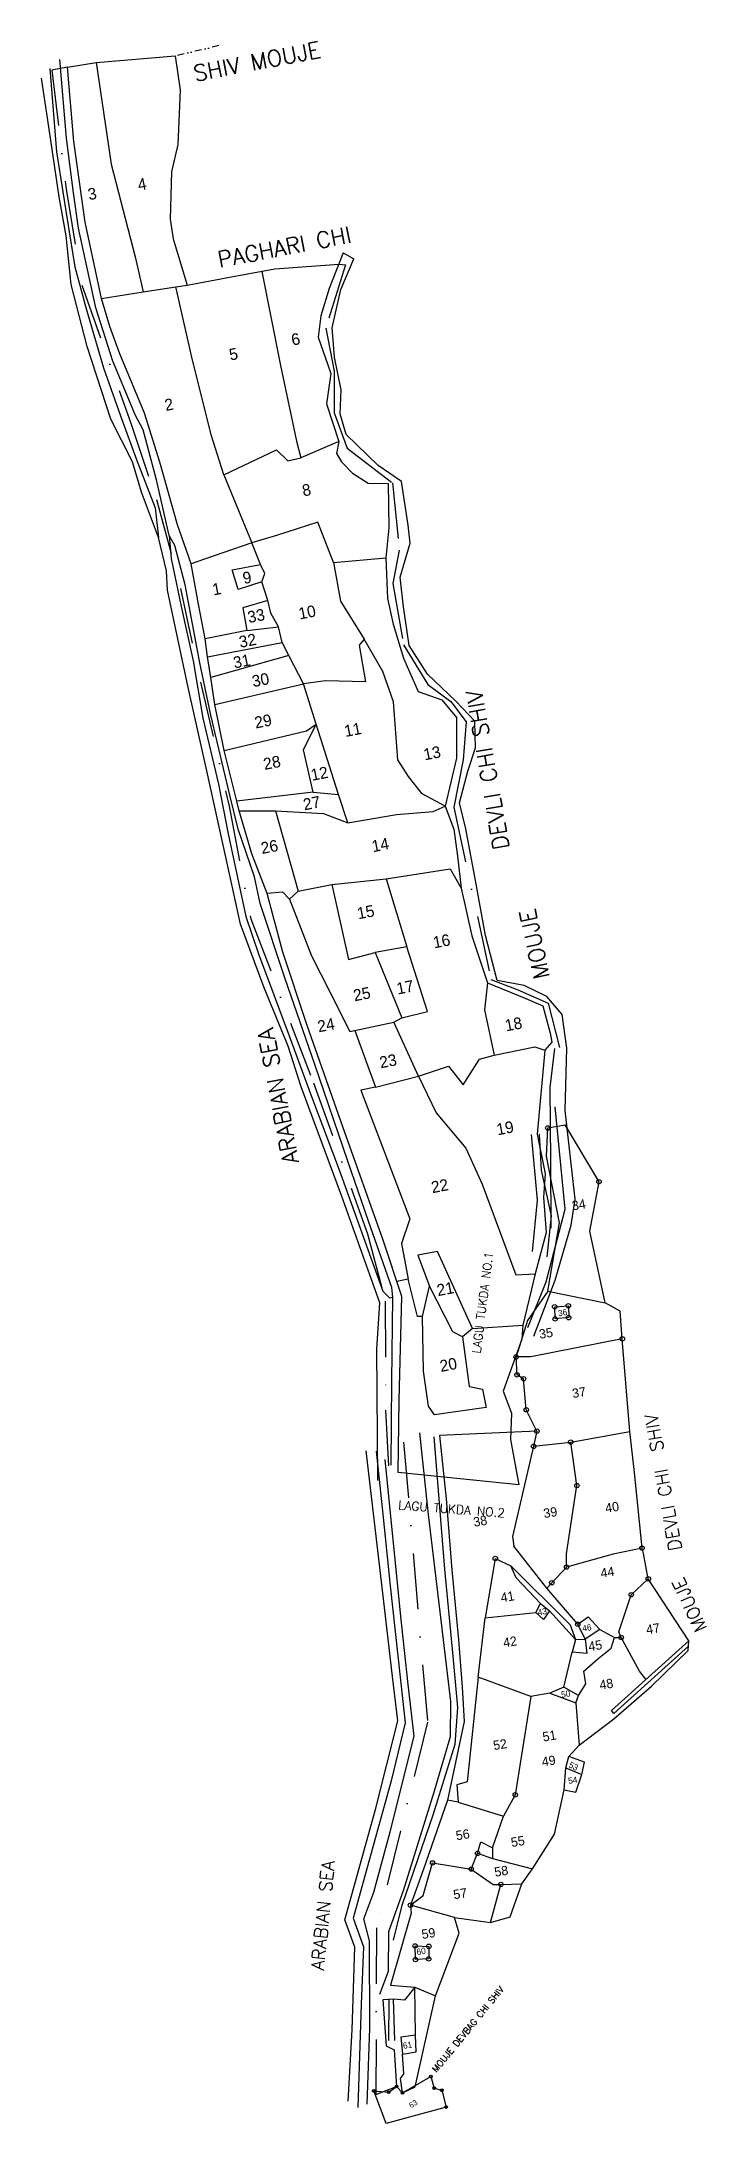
# Model space of a CAD drawing. Header units: metres. Extents: x 337781 to 338973, y 1769546 to 1773274.
import ezdxf
from ezdxf.enums import TextEntityAlignment as Align

# ---------------------------------------------------------------- set-up
doc = ezdxf.new("R2010")
doc.units = ezdxf.units.M
doc.linetypes.add('DASHDOT', pattern=[1, 0.5, -0.25, 0, -0.25])
doc.linetypes.add('DIVIDE', pattern=[31.75, 12.7, -6.35, 0, -6.35, 0, -6.35])
for name, color, linetype in [('LINE_WATER', 4, 'Continuous'), ('OFF', 1, 'Continuous'), ('OTHERS', 1, 'Continuous'), ('POLY_PARCEL', 6, 'Continuous'), ('POLY_ROAD', 30, 'Continuous'), ('POLY_WATER', 4, 'Continuous'), ('TEXT_MAPOUT', 7, 'Continuous'), ('TEXT_PARCEL', 7, 'Continuous'), ('V_BOUND_LINE', 7, 'Continuous'), ('V_BOUND_STREAM_LINE', 7, 'DASHDOT'), ('V_DIVIDE_LINE', 7, 'DIVIDE')]:
    doc.layers.add(name, color=color, linetype=linetype)
doc.styles.get("Standard").update_dxf_attribs({"font": 'simplex.shx'})
doc.styles.add('TEXT_MAP', font='', dxfattribs={"height": 0.3})
doc.styles.get('TEXT_MAP').set_extended_font_data('Kruti Dev 050')

msp = doc.modelspace()

# ---------------------------------------------------------------- linework, layer by layer
for centre, radius in [((338688.6, 1771328.3), 3.94), ((338780.6, 1771232), 3.94), ((338701.1, 1771008.1), 3.94), ((338701.8, 1770986.3), 3.94), ((338725.6, 1771009.9), 3.94), ((338726.2, 1770988.6), 3.94), ((338822.4, 1770950.7), 3.94), ((338631.9, 1770918.2), 3.94), ((338633.7, 1770886.2), 3.94), ((338645.4, 1770879.2), 3.94), ((338650.1, 1770823.6), 3.94), ((338669.1, 1770785.3), 3.94), ((338729.8, 1770765.8), 3.94), ((338663.4, 1770758.2), 3.94), ((338740.9, 1770687.8), 3.94), ((338857.7, 1770576), 3.94), ((338594.7, 1770557.3), 3.94), ((338722.4, 1770542), 3.94), ((338696, 1770513.9), 3.94), ((338869, 1770520.8), 3.94), ((338838.3, 1770492.4), 3.94), ((338742.4, 1770439.6), 3.94), ((338820.5, 1770415.9), 3.94), ((338630.4, 1770134), 3.94), ((338562.9, 1770029.3), 3.94), ((338482.3, 1770012.2), 3.94), ((338551.6, 1770001.1), 3.94), ((338604.7, 1769973.6), 3.94), ((338442.6, 1769936.5), 3.94), ((338450.9, 1769863.4), 3.94), ((338451.5, 1769839), 3.94), ((338475.2, 1769840.2), 3.94), ((338475.5, 1769862.7), 3.94), ((338417.7, 1769611.6), 2.35), ((338479.2, 1769629.6), 2.35), ((338485.3, 1769608.6), 2.35), ((338499, 1769605.3), 2.35), ((338376.8, 1769603.8), 2.35), ((338403.5, 1769601.7), 2.35), ((338428.2, 1769600.1), 2.35), ((338506.8, 1769574.9), 2.35)]:
    msp.add_circle(centre, radius)
at = {"layer": 'LINE_WATER'}
for p, q in [((337826.1, 1773101.1), (337813.9, 1773241.6)), ((337792.7, 1773133.3), (337781.2, 1773208.3)), ((337812.5, 1772995.6), (337792.7, 1773133.3)), ((337838.3, 1773002.8), (337826.1, 1773101.1)), ((337847.4, 1772940), (337838.3, 1773002.8)), ((337825.1, 1772926.1), (337812.5, 1772995.6)), ((337834.4, 1772839), (337825.1, 1772926.1)), ((337878.6, 1772797.1), (337847.4, 1772940)), ((337863.2, 1772728), (337834.4, 1772839)), ((337908.9, 1772701.7), (337878.6, 1772797.1)), ((337905.5, 1772597.6), (337863.2, 1772728)), ((337949.3, 1772604), (337908.9, 1772701.7)), ((337944, 1772521.1), (337905.5, 1772597.6)), ((337963.1, 1772578.5), (337949.3, 1772604)), ((337987, 1772489.1), (337963.1, 1772578.5)), ((337960.3, 1772467.1), (337944, 1772521.1)), ((338009.9, 1772389.6), (337987, 1772489.1)), ((337990.9, 1772385.6), (337960.3, 1772467.1)), ((338005.3, 1772326.1), (337990.9, 1772385.6)), ((338020.1, 1772371.5), (338009.9, 1772389.6)), ((338038.8, 1772301.2), (338020.1, 1772371.5)), ((338006.8, 1772291.4), (338005.3, 1772326.1)), ((338065, 1772161.1), (338038.8, 1772301.2)), ((338044.1, 1772117), (338006.8, 1772291.4)), ((338084.5, 1772067.6), (338065, 1772161.1)), ((338076.2, 1771973.5), (338044.1, 1772117)), ((338118.7, 1771924.5), (338084.5, 1772067.6)), ((338112.5, 1771807.8), (338076.2, 1771973.5)), ((338133.5, 1771863.2), (338118.7, 1771924.5)), ((338163.2, 1771778.3), (338133.5, 1771863.2)), ((338137.6, 1771693.1), (338112.5, 1771807.8)), ((338173.2, 1771730.5), (338163.2, 1771778.3)), ((338217.8, 1771595.4), (338173.2, 1771730.5)), ((338180.3, 1771579.2), (338137.6, 1771693.1)), ((338271.2, 1771441.9), (338217.8, 1771595.4)), ((338223.5, 1771474.7), (338180.3, 1771579.2)), ((338246.4, 1771402.2), (338223.5, 1771474.7)), ((338330.5, 1771268.8), (338271.2, 1771441.9)), ((338693.1, 1771401), (338701.2, 1771470.8)), ((338318.9, 1771207.1), (338246.4, 1771402.2)), ((338694.2, 1771268.6), (338693.1, 1771401)), ((338720, 1771182.9), (338701.7, 1771366.1)), ((338367.6, 1771161.2), (338330.5, 1771268.8)), ((338694.7, 1771149), (338694.2, 1771268.6)), ((338387.8, 1771015.1), (338318.9, 1771207.1)), ((338686, 1771052.9), (338720, 1771182.9)), ((338409, 1771042.9), (338367.6, 1771161.2)), ((338410.8, 1771025.5), (338409, 1771042.9)), ((338409.3, 1770874.8), (338410.8, 1771025.5)), ((338653.1, 1770970.9), (338686, 1771052.9)), ((338382.2, 1770932.3), (338387.8, 1771015.1)), ((338384.3, 1770697), (338382.2, 1770932.3)), ((338407.8, 1770724.5), (338409.3, 1770874.8)), ((338458.7, 1770782.1), (338474.4, 1770636)), ((338504.2, 1770538), (338485.2, 1770775)), ((338393.2, 1770495.2), (338363.1, 1770750.4)), ((338380.9, 1770749.4), (338393.1, 1770636.6)), ((338425.2, 1770453.7), (338397.1, 1770734.5)), ((338393.1, 1770636.6), (338406.4, 1770508.3)), ((338474.4, 1770636), (338495.4, 1770461.9)), ((338406.4, 1770508.3), (338433.3, 1770262.7)), ((338519, 1770382.4), (338504.2, 1770538)), ((338410.6, 1770346.1), (338393.2, 1770495.2)), ((338438.2, 1770331.4), (338425.2, 1770453.7)), ((338495.4, 1770461.9), (338514.2, 1770301.3)), ((338527.5, 1770290.3), (338519, 1770382.4)), ((338419.7, 1770266.4), (338410.6, 1770346.1)), ((338449.4, 1770239), (338438.2, 1770331.4)), ((338514.2, 1770301.3), (338514, 1770237.9)), ((338522.7, 1770224.6), (338527.5, 1770290.3)), ((338379.6, 1770107.8), (338419.7, 1770266.4)), ((338433.3, 1770262.7), (338407.9, 1770159.4)), ((338406, 1770067.7), (338449.4, 1770239)), ((338483, 1770098.3), (338522.7, 1770224.6)), ((338514, 1770237.9), (338485, 1770140.9)), ((338407.9, 1770159.4), (338339.9, 1769913)), ((338485, 1770140.9), (338429.5, 1769962.2)), ((338325, 1769910.3), (338379.6, 1770107.8)), ((338427.9, 1769936.3), (338483, 1770098.3)), ((338376.6, 1769960), (338406, 1770067.7)), ((338359.1, 1769912), (338376.6, 1769960)), ((338429.5, 1769962.2), (338403.2, 1769888.4)), ((338343, 1769861.2), (338325, 1769910.3)), ((338339.9, 1769913), (338358.2, 1769861.6)), ((338369.4, 1769872.3), (338359.1, 1769912)), ((338412.1, 1769873.6), (338427.9, 1769936.3)), ((338369.5, 1769716.3), (338369.4, 1769872.3)), ((338403.2, 1769888.4), (338402.5, 1769817.6)), ((338337.9, 1769713), (338343, 1769861.2)), ((338358.2, 1769861.6), (338354.1, 1769759.4)), ((338402.5, 1769817.6), (338387.3, 1769776.2)), ((338354.1, 1769759.4), (338348.2, 1769574.3)), ((338331.1, 1769585.6), (338337.9, 1769713)), ((338364.8, 1769580.1), (338369.5, 1769716.3))]:
    msp.add_line(p, q, dxfattribs=at)
at = {"layer": 'OFF'}
for p, q in [((338322, 1772895.6), (338341.3, 1772884.7)), ((338380.6, 1769597.1), (338417.5, 1769611.7)), ((338417.5, 1769611.7), (338428.2, 1769600.1)), ((338428.2, 1769600.1), (338450.9, 1769611.4))]:
    msp.add_line(p, q, dxfattribs=at)
at = {"layer": 'OTHERS'}
for p, q in [((338403.8, 1769767.6), (338403.3, 1769693.9)), ((338414.7, 1769694.1), (338412.3, 1769767.9))]:
    msp.add_line(p, q, dxfattribs=at)
at = {"layer": 'POLY_PARCEL'}
for p, q in [((337878.9, 1773236.3), (337905.9, 1773054.1)), ((337905.9, 1773054.1), (337948.7, 1772888.2)), ((337948.7, 1772888.2), (337963.6, 1772825.8)), ((338175.9, 1772862.4), (338209.8, 1772693.7)), ((337888.7, 1772814), (337963.6, 1772825.8)), ((337963.6, 1772825.8), (338021.6, 1772834.9)), ((338021.6, 1772834.9), (338042.4, 1772837.6)), ((338050.5, 1772708.5), (338021.6, 1772834.9)), ((338085.3, 1772569.9), (338050.5, 1772708.5)), ((338209.8, 1772693.7), (338238, 1772558.1)), ((338107.7, 1772497.9), (338085.3, 1772569.9)), ((338238, 1772558.1), (338246.1, 1772528.6)), ((338314.1, 1772557.9), (338246.1, 1772528.6)), ((338107.7, 1772497.9), (338202.5, 1772542.7)), ((338202.5, 1772542.7), (338222.8, 1772523.2)), ((338222.8, 1772523.2), (338246.1, 1772528.6)), ((338107.7, 1772497.9), (338134.2, 1772434)), ((338134.2, 1772434), (338158.1, 1772376)), ((338276.5, 1772413.2), (338202.3, 1772389.2)), ((338304.3, 1772340.8), (338276.5, 1772413.2)), ((338158.1, 1772376), (338073.4, 1772346.9)), ((338202.3, 1772389.2), (338158.1, 1772376)), ((338173.4, 1772337.7), (338158.1, 1772376)), ((338073.4, 1772346.9), (338049.3, 1772338.4)), ((338122.8, 1772327.7), (338173.4, 1772337.7)), ((338181.6, 1772321.4), (338173.4, 1772337.7)), ((338304.3, 1772340.8), (338398.5, 1772349.2)), ((338304.3, 1772340.8), (338317.1, 1772272)), ((338133.5, 1772292.5), (338122.8, 1772327.7)), ((338176.3, 1772306.5), (338133.5, 1772292.5)), ((338176.3, 1772306.5), (338181.6, 1772321.4)), ((338186.9, 1772272.9), (338176.3, 1772306.5)), ((338186.9, 1772272.9), (338141.9, 1772259.6)), ((338141.9, 1772259.6), (338149, 1772219.1)), ((338192.3, 1772250.3), (338186.9, 1772272.9)), ((338317.1, 1772272), (338359.4, 1772204)), ((338149, 1772219.1), (338074.4, 1772204.2)), ((338149, 1772219.1), (338206.2, 1772225.8)), ((338206.2, 1772225.8), (338192.3, 1772250.3)), ((338212.7, 1772197.6), (338206.2, 1772225.8)), ((338078.4, 1772171.9), (338212.7, 1772197.6)), ((338224.3, 1772174.7), (338212.7, 1772197.6)), ((338359.4, 1772204), (338350.3, 1772192.8)), ((338350.3, 1772192.8), (338361.9, 1772127.1)), ((338393.3, 1772145.7), (338359.4, 1772204)), ((338224.3, 1772174.7), (338084.8, 1772135)), ((338250.5, 1772123.9), (338224.3, 1772174.7)), ((338412, 1772091.3), (338393.3, 1772145.7)), ((338091.8, 1772086.9), (338250.5, 1772123.9)), ((338290.1, 1772128.9), (338250.5, 1772123.9)), ((338273.2, 1772051.5), (338250.5, 1772123.9)), ((338361.9, 1772127.1), (338290.1, 1772128.9)), ((338420.2, 1771987.5), (338412, 1772091.3)), ((338108.4, 1772004.3), (338256, 1772039.7)), ((338250.6, 1772005.4), (338273.2, 1772051.5)), ((338256, 1772039.7), (338273.2, 1772051.5)), ((338313.3, 1771925.7), (338273.2, 1772051.5)), ((338267.9, 1771929.7), (338250.6, 1772005.4)), ((338439.2, 1771957.8), (338420.2, 1771987.5)), ((338463.7, 1771926.9), (338439.2, 1771957.8)), ((338267.9, 1771929.7), (338131.1, 1771913.5)), ((338267.9, 1771929.7), (338313.3, 1771925.7)), ((338330.3, 1771874.6), (338313.3, 1771925.7)), ((338504.5, 1771904.5), (338463.7, 1771926.9)), ((338135.2, 1771896.3), (338200.5, 1771896.5)), ((338200.5, 1771896.5), (338241.5, 1771752.2)), ((338200.5, 1771896.5), (338286.5, 1771891.8)), ((338286.5, 1771891.8), (338330.3, 1771874.6)), ((338330.3, 1771874.6), (338417.5, 1771889.8)), ((338417.5, 1771889.8), (338483.1, 1771895.3)), ((338483.1, 1771895.3), (338504.5, 1771904.5)), ((338301.3, 1771764.1), (338399.1, 1771774.3)), ((338399.1, 1771774.3), (338514, 1771792.4)), ((338399.1, 1771774.3), (338435.8, 1771652.8)), ((338514, 1771792.4), (338533.5, 1771757.6)), ((338213.9, 1771750.9), (338185.4, 1771748.3)), ((338225.7, 1771737.9), (338213.9, 1771750.9)), ((338241.5, 1771752.2), (338225.7, 1771737.9)), ((338225.7, 1771737.9), (338265.3, 1771636.5)), ((338241.5, 1771752.2), (338301.3, 1771764.1)), ((338301.3, 1771764.1), (338331.7, 1771630.1)), ((338265.3, 1771636.5), (338298.5, 1771571.2)), ((338331.7, 1771630.1), (338379.2, 1771642.5)), ((338435.8, 1771652.8), (338379.2, 1771642.5)), ((338379.2, 1771642.5), (338427, 1771525.5)), ((338473.3, 1771537.1), (338435.8, 1771652.8)), ((338580.9, 1771588.2), (338575.4, 1771539.9)), ((338298.5, 1771571.2), (338334, 1771500.9)), ((338334, 1771500.9), (338412.5, 1771518)), ((338412.5, 1771518), (338427, 1771525.5)), ((338456.9, 1771420.8), (338412.5, 1771518)), ((338427, 1771525.5), (338473.3, 1771537.1)), ((338575.4, 1771539.9), (338592.8, 1771458.7)), ((338342.6, 1771502.8), (338342.6, 1771502.8)), ((338342.6, 1771502.8), (338379.6, 1771401.5)), ((338592.8, 1771458.7), (338665.5, 1771473.6)), ((338665.5, 1771473.6), (338683.4, 1771467.4)), ((338456.9, 1771420.8), (338511, 1771439.3)), ((338511, 1771439.3), (338537.3, 1771405.7)), ((338537.3, 1771405.7), (338566.2, 1771451.8)), ((338566.2, 1771451.8), (338592.8, 1771458.7)), ((338379.6, 1771401.5), (338353.6, 1771396.1)), ((338379.6, 1771401.5), (338456.9, 1771420.8)), ((338456.9, 1771420.8), (338488.7, 1771355.5)), ((338353.6, 1771396.1), (338441.2, 1771165.6)), ((338488.7, 1771355.5), (338541.7, 1771291.9)), ((338686.6, 1771277.6), (338688.6, 1771328.3)), ((338688.6, 1771328.3), (338720.1, 1771333.9)), ((338541.7, 1771291.9), (338571.1, 1771227.9)), ((338709.6, 1771158.7), (338686.6, 1771277.6)), ((338571.1, 1771227.9), (338631.7, 1771065.5)), ((338441.2, 1771165.6), (338426.2, 1771121.7)), ((338688.7, 1771036), (338709.6, 1771158.7)), ((338426.2, 1771121.7), (338438.5, 1771057.6)), ((338491.1, 1771107.2), (338455.5, 1771100.4)), ((338455.5, 1771100.4), (338476.9, 1771045.2)), ((338553.7, 1770969.1), (338491.1, 1771107.2)), ((338631.7, 1771065.5), (338666.4, 1771067)), ((338438.5, 1771057.6), (338418.2, 1771053.5)), ((338455, 1770990.6), (338438.5, 1771057.6)), ((338464, 1770990.5), (338476.9, 1771045.2)), ((338518.8, 1770963.3), (338476.9, 1771045.2)), ((338688.7, 1771036), (338652.3, 1770983.3)), ((338688.7, 1771036), (338791.4, 1771015)), ((338464, 1770990.5), (338455, 1770990.6)), ((338465.9, 1770892.5), (338464, 1770990.5)), ((338701.1, 1771008.1), (338725.6, 1771009.9)), ((338701.8, 1770986.3), (338701.1, 1771008.1)), ((338726.2, 1770988.6), (338701.8, 1770986.3)), ((338725.6, 1771009.9), (338726.2, 1770988.6)), ((338535.9, 1770954), (338518.8, 1770963.3)), ((338553.7, 1770969.1), (338535.9, 1770954)), ((338535.9, 1770954), (338547.7, 1770865.1)), ((338553.7, 1770969.1), (338644.1, 1770975)), ((338642.1, 1770949.8), (338608.6, 1770857)), ((338652.3, 1770983.3), (338631.9, 1770918.2)), ((338644.1, 1770975), (338642.1, 1770949.8)), ((338822.4, 1770950.7), (338658.3, 1770918.6)), ((338658.3, 1770918.6), (338631.9, 1770918.2)), ((338633.7, 1770886.2), (338631.9, 1770918.2)), ((338475.1, 1770830.4), (338465.9, 1770892.5)), ((338645.4, 1770879.2), (338633.7, 1770886.2)), ((338650.1, 1770823.6), (338645.4, 1770879.2)), ((338547.7, 1770865.1), (338571.9, 1770860.8)), ((338571.9, 1770860.8), (338578.3, 1770827.8)), ((338608.6, 1770857), (338623.6, 1770817.3)), ((338485.4, 1770814.4), (338475.1, 1770830.4)), ((338578.3, 1770827.8), (338485.4, 1770814.4)), ((338623.6, 1770817.3), (338621.9, 1770770.2)), ((338669.1, 1770785.3), (338650.1, 1770823.6)), ((338669.1, 1770785.3), (338494.5, 1770777.4)), ((338621.9, 1770770.2), (338636.6, 1770689.4)), ((338669.1, 1770785.3), (338663.4, 1770758.2)), ((338663.4, 1770758.2), (338729.8, 1770765.8)), ((338729.8, 1770765.8), (338835.9, 1770784.8)), ((338740.9, 1770687.8), (338729.8, 1770765.8)), ((338663.4, 1770758.2), (338625.2, 1770596.8)), ((338636.6, 1770689.4), (338420.3, 1770711.1)), ((338722.5, 1770565.7), (338740.9, 1770687.8)), ((338625.2, 1770596.8), (338628, 1770579.5)), ((338686.9, 1770504.2), (338628, 1770579.5)), ((338594.7, 1770557.3), (338576.5, 1770450.8)), ((338594.7, 1770557.3), (338622.3, 1770544)), ((338622.3, 1770544), (338728.6, 1770438.6)), ((338632, 1770522.9), (338622.3, 1770544)), ((338686.9, 1770504.2), (338722.4, 1770542)), ((338722.4, 1770542), (338722.5, 1770565.7)), ((338805.9, 1770565.2), (338722.4, 1770542)), ((338857.7, 1770576), (338805.9, 1770565.2)), ((338675.8, 1770476.7), (338632, 1770522.9)), ((338742.4, 1770439.6), (338686.9, 1770504.2)), ((338838.3, 1770492.4), (338869, 1770520.8)), ((338667.4, 1770460.7), (338675.8, 1770476.7)), ((338675.8, 1770476.7), (338691.6, 1770463.5)), ((338815.9, 1770426.2), (338838.3, 1770492.4)), ((338563.8, 1770344.5), (338576.5, 1770450.8)), ((338576.5, 1770450.8), (338667.4, 1770460.7)), ((338680.9, 1770448.1), (338667.4, 1770460.7)), ((338691.6, 1770463.5), (338680.9, 1770448.1)), ((338691.6, 1770463.5), (338738.7, 1770412)), ((338728.6, 1770438.6), (338738.7, 1770412)), ((338742.4, 1770439.6), (338761.4, 1770452.7)), ((338755.6, 1770413.1), (338742.4, 1770439.6)), ((338782, 1770430.4), (338755.6, 1770413.1)), ((338761.4, 1770452.7), (338782, 1770430.4)), ((338782, 1770430.4), (338808.4, 1770416.1)), ((338738.7, 1770412), (338732.2, 1770389.5)), ((338738.7, 1770412), (338755.6, 1770413.1)), ((338755.6, 1770413.1), (338758.9, 1770387.2)), ((338778.5, 1770377.8), (338802.2, 1770397)), ((338802.2, 1770397), (338808.4, 1770416.1)), ((338808.4, 1770416.1), (338820.5, 1770415.9)), ((338820.5, 1770415.9), (338815.9, 1770426.2)), ((338853.3, 1770355.6), (338820.5, 1770415.9)), ((338717.8, 1770327), (338732.2, 1770389.5)), ((338758.9, 1770387.2), (338732.2, 1770389.5)), ((338753.1, 1770355.7), (338778.5, 1770377.8)), ((338756.8, 1770332.8), (338753.1, 1770355.7)), ((338864.8, 1770340.9), (338853.3, 1770355.6)), ((338563.8, 1770344.5), (338544.3, 1770157.4)), ((338658.1, 1770310.1), (338563.8, 1770344.5)), ((338692.7, 1770316.3), (338658.1, 1770310.1)), ((338717.8, 1770327), (338692.7, 1770316.3)), ((338692.7, 1770316.3), (338738.8, 1770298.7)), ((338743.8, 1770312), (338717.8, 1770327)), ((338743.8, 1770312), (338756.8, 1770332.8)), ((338658.1, 1770310.1), (338630.4, 1770134)), ((338738.8, 1770298.7), (338743.8, 1770312)), ((338738.8, 1770298.7), (338744.9, 1770222.9)), ((338717.9, 1770143.2), (338721.1, 1770182.5)), ((338721.1, 1770182.5), (338726.4, 1770202.8)), ((338721.1, 1770182.5), (338749.8, 1770170.4)), ((338544.3, 1770157.4), (338525.5, 1770152.1)), ((338525.5, 1770152.1), (338527.8, 1770120.8)), ((338630.4, 1770134), (338609.3, 1770095.6)), ((338527.8, 1770120.8), (338508.8, 1770124.7)), ((338527.8, 1770120.8), (338609.3, 1770095.6)), ((338589.8, 1770039), (338609.3, 1770095.6)), ((338551.6, 1770001.1), (338562.9, 1770029.3)), ((338562.9, 1770029.3), (338568.8, 1770050.1)), ((338562.9, 1770029.3), (338589.6, 1770019.8)), ((338568.8, 1770050.1), (338589.8, 1770039)), ((338589.8, 1770039), (338589.6, 1770019.8)), ((338589.6, 1770019.8), (338661.5, 1770001.5)), ((338465.3, 1769954), (338482.3, 1770012.2)), ((338482.3, 1770012.2), (338551.6, 1770001.1)), ((338551.6, 1770001.1), (338591, 1769973.5)), ((338442.6, 1769936.5), (338465.3, 1769954)), ((338586.2, 1769905.7), (338604.7, 1769973.6)), ((338591, 1769973.5), (338604.7, 1769973.6)), ((338604.7, 1769973.6), (338642, 1769974.4)), ((338604.7, 1769973.6), (338604.7, 1769973.6)), ((338521.5, 1769914.6), (338442.6, 1769936.5)), ((338450.9, 1769863.4), (338475.5, 1769862.7)), ((338451.5, 1769839), (338450.9, 1769863.4)), ((338475.2, 1769840.2), (338451.5, 1769839)), ((338475.5, 1769862.7), (338475.2, 1769840.2)), ((338451.4, 1769703.5), (338450.2, 1769789.5)), ((338450.2, 1769789.5), (338487.6, 1769773.9)), ((338451.4, 1769703.5), (338425.1, 1769700.3)), ((338425.1, 1769700.3), (338428.1, 1769669.7)), ((338452.6, 1769673.7), (338451.4, 1769703.5)), ((338428.1, 1769669.7), (338452.6, 1769673.7)), ((338430.6, 1769634.4), (338428.1, 1769669.7)), ((338403.5, 1769601.7), (338417.7, 1769611.6)), ((338417.7, 1769611.6), (338428.2, 1769600.1)), ((338424.7, 1769625.9), (338430.6, 1769634.4)), ((338428.2, 1769600.1), (338424.7, 1769625.9)), ((338428.2, 1769600.1), (338479.2, 1769629.6)), ((338479.2, 1769629.6), (338485.3, 1769608.6)), ((338485.3, 1769608.6), (338499, 1769605.3)), ((338399.1, 1769545.7), (338376.8, 1769603.8)), ((338376.8, 1769603.8), (338403.5, 1769601.7)), ((338506.8, 1769574.9), (338399.1, 1769545.7)), ((338499, 1769605.3), (338506.8, 1769574.9))]:
    msp.add_line(p, q, dxfattribs=at)
at = {"layer": 'POLY_ROAD'}
for p, q in [((338802.7, 1770285.2), (338941.6, 1770409.8)), ((338941, 1770400.1), (338807, 1770279.9)), ((338807, 1770279.9), (338802.7, 1770285.2))]:
    msp.add_line(p, q, dxfattribs=at)
at = {"layer": 'POLY_WATER'}
for p, q in [((337796, 1773225.8), (337808.2, 1773076.4)), ((337839.1, 1773095.2), (337827.8, 1773228.2)), ((337808.2, 1773076.4), (337830.5, 1772933.2)), ((337859.5, 1772950.4), (337839.1, 1773095.2)), ((337830.5, 1772933.2), (337841.1, 1772870.3)), ((337888.7, 1772814), (337859.5, 1772950.4)), ((338322, 1772895.6), (338297, 1772831.9)), ((337841.1, 1772870.3), (337860.3, 1772797.6)), ((338317.7, 1772830.1), (338341.3, 1772884.7)), ((337903.7, 1772763.7), (337888.7, 1772814)), ((338297, 1772831.9), (338281.9, 1772782.7)), ((338302.3, 1772761.1), (338317.7, 1772830.1)), ((337860.3, 1772797.6), (337892.4, 1772689.5)), ((338281.9, 1772782.7), (338277.3, 1772744.7)), ((337921.3, 1772714.7), (337903.7, 1772763.7)), ((338277.3, 1772744.7), (338294.7, 1772695.1)), ((338306.4, 1772708.7), (338302.3, 1772761.1)), ((337965.9, 1772608.2), (337921.3, 1772714.7)), ((338318.3, 1772650.1), (338306.4, 1772708.7)), ((337892.4, 1772689.5), (337922.4, 1772603.9)), ((338299.8, 1772679.3), (338292, 1772625.2)), ((338294.7, 1772695.1), (338299.8, 1772679.3)), ((338316.4, 1772607.1), (338318.3, 1772650.1)), ((337922.4, 1772603.9), (337952.1, 1772523.8)), ((337993.3, 1772520.6), (337965.9, 1772608.2)), ((338292, 1772625.2), (338314.1, 1772557.9)), ((338327.1, 1772570.3), (338316.4, 1772607.1)), ((338314.1, 1772557.9), (338309.9, 1772536.4)), ((338384.4, 1772514.5), (338327.1, 1772570.3)), ((337952.1, 1772523.8), (337985, 1772438.7)), ((338024.6, 1772408.5), (337993.3, 1772520.6)), ((338309.9, 1772536.4), (338319.1, 1772521.4)), ((338319.1, 1772521.4), (338338.4, 1772501.3)), ((338338.4, 1772501.3), (338366.5, 1772482.8)), ((338366.5, 1772482.8), (338402.3, 1772482.7)), ((338426.5, 1772485.9), (338384.4, 1772514.5)), ((338402.3, 1772482.7), (338403.5, 1772403.4)), ((338438.5, 1772407.6), (338426.5, 1772485.9)), ((337985, 1772438.7), (337990.9, 1772385.6)), ((338049.3, 1772338.4), (338024.6, 1772408.5)), ((338441.8, 1772375.4), (338438.5, 1772407.6)), ((338009.9, 1772389.6), (338013.7, 1772348)), ((338403.5, 1772403.4), (338398.5, 1772349.2)), ((338424.1, 1772314.9), (338441.8, 1772375.4)), ((338013.7, 1772348), (338031.7, 1772262.3)), ((338062.5, 1772266.3), (338049.3, 1772338.4)), ((338398.5, 1772349.2), (338401.3, 1772276.5)), ((338430.1, 1772261.8), (338424.1, 1772314.9)), ((338031.7, 1772262.3), (338052.7, 1772164.8)), ((338074.4, 1772204.2), (338062.5, 1772266.3)), ((338401.3, 1772276.5), (338411.5, 1772230.8)), ((338440, 1772192.1), (338430.1, 1772261.8)), ((338411.5, 1772230.8), (338430.2, 1772169.9)), ((338078.4, 1772171.9), (338074.4, 1772204.2)), ((338473.2, 1772140.8), (338440, 1772192.1)), ((338052.7, 1772164.8), (338070.1, 1772062.5)), ((338084.8, 1772135), (338078.4, 1772171.9)), ((338430.2, 1772169.9), (338456.5, 1772110.1)), ((338091.8, 1772086.9), (338084.8, 1772135)), ((338456.5, 1772110.1), (338498.7, 1772095.1)), ((338523.7, 1772092.7), (338473.2, 1772140.8)), ((338108.4, 1772004.3), (338091.8, 1772086.9)), ((338498.7, 1772095.1), (338525.1, 1772063.7)), ((338558.1, 1772056.9), (338523.7, 1772092.7)), ((338070.1, 1772062.5), (338098.2, 1771943.9)), ((338525.1, 1772063.7), (338525.2, 1771990.5)), ((338559.4, 1772009), (338558.1, 1772056.9)), ((338131.1, 1771913.5), (338108.4, 1772004.3)), ((338545.3, 1771967.5), (338559.4, 1772009)), ((338525.2, 1771990.5), (338504.5, 1771904.5)), ((338530.6, 1771910.4), (338545.3, 1771967.5)), ((338098.2, 1771943.9), (338116, 1771855.1)), ((338135.2, 1771896.3), (338131.1, 1771913.5)), ((338158.2, 1771819.4), (338135.2, 1771896.3)), ((338504.5, 1771904.5), (338520.1, 1771863.7)), ((338542, 1771863.8), (338530.6, 1771910.4)), ((338116, 1771855.1), (338147.5, 1771707.2)), ((338520.1, 1771863.7), (338526.7, 1771815.1)), ((338559.1, 1771771.6), (338542, 1771863.8)), ((338185.4, 1771748.3), (338158.2, 1771819.4)), ((338526.7, 1771815.1), (338533.5, 1771757.6)), ((338576.9, 1771673.2), (338559.1, 1771771.6)), ((338213.9, 1771643.2), (338185.4, 1771748.3)), ((338533.5, 1771757.6), (338552.7, 1771672.6)), ((338147.5, 1771707.2), (338170.1, 1771640.3)), ((338552.7, 1771672.6), (338580.9, 1771588.2)), ((338597.8, 1771592.5), (338576.9, 1771673.2)), ((338170.1, 1771640.3), (338224.8, 1771493.1)), ((338257.2, 1771511.9), (338213.9, 1771643.2)), ((338580.9, 1771588.2), (338649.4, 1771560.4)), ((338646.2, 1771583.3), (338597.8, 1771592.5)), ((338687, 1771563.7), (338646.2, 1771583.3)), ((338649.4, 1771560.4), (338680, 1771547.3)), ((338680, 1771547.3), (338693, 1771497.9)), ((338714.7, 1771531.6), (338687, 1771563.7)), ((338321.4, 1771330.5), (338257.2, 1771511.9)), ((338722.8, 1771471.1), (338714.7, 1771531.6)), ((338224.8, 1771493.1), (338265.2, 1771384.7)), ((338696.1, 1771481.7), (338683.4, 1771467.4)), ((338693, 1771497.9), (338696.1, 1771481.7)), ((338683.4, 1771467.4), (338669.5, 1771317.2)), ((338719.7, 1771359.7), (338722.8, 1771471.1)), ((338265.2, 1771384.7), (338314.5, 1771253.6)), ((338393.5, 1771127.4), (338321.4, 1771330.5)), ((338737.8, 1771200.8), (338719.7, 1771359.7)), ((338659, 1771316.9), (338669.5, 1771198.9)), ((338669.5, 1771317.2), (338684, 1771245.9)), ((338677.5, 1771252.8), (338673.6, 1771317.1)), ((338314.5, 1771253.6), (338393.2, 1771036.1)), ((338695.2, 1771171), (338677.5, 1771252.8)), ((338684, 1771245.9), (338680.8, 1771204)), ((338669.5, 1771198.9), (338661, 1771107)), ((338680.8, 1771204), (338685.9, 1771141.1)), ((338730.5, 1771154.2), (338737.8, 1771200.8)), ((338685.9, 1771141.1), (338666.4, 1771067)), ((338687.4, 1771097.4), (338695.2, 1771171)), ((338701.7, 1771055.6), (338730.5, 1771154.2)), ((338427.1, 1771026.7), (338393.5, 1771127.4)), ((338666.4, 1771067), (338644.1, 1770975)), ((338393.2, 1771036.1), (338405.2, 1771024.2)), ((338405.2, 1771024.2), (338410.8, 1771025.5)), ((338422.3, 1770841.1), (338427.1, 1771026.7)), ((338663.7, 1770955.2), (338701.7, 1771055.6)), ((338420.3, 1770711.1), (338422.3, 1770841.1)), ((338494.5, 1770777.4), (338506.5, 1770664)), ((338506.5, 1770664), (338516.6, 1770536.9)), ((338516.6, 1770536.9), (338528.9, 1770411.4)), ((338528.9, 1770411.4), (338535.3, 1770326.7)), ((338535.3, 1770326.7), (338538.8, 1770265.6)), ((338538.8, 1770265.6), (338508.8, 1770124.7)), ((338508.8, 1770124.7), (338466.2, 1770001.2)), ((338466.2, 1770001.2), (338442.6, 1769936.5)), ((338444.1, 1769922.1), (338406.6, 1769793)), ((338442.6, 1769936.5), (338444.1, 1769922.1)), ((338412.3, 1769767.9), (338392.9, 1769767.2)), ((338392.9, 1769767.2), (338399, 1769684.6)), ((338406.6, 1769793), (338450.2, 1769789.5)), ((338432, 1769766.3), (338412.3, 1769767.9)), ((338450.2, 1769789.5), (338432, 1769766.3)), ((338399, 1769684.6), (338413.3, 1769677.6)), ((338413.3, 1769677.6), (338417.5, 1769611.7))]:
    msp.add_line(p, q, dxfattribs=at)
at = {"layer": 'V_BOUND_LINE'}
for p, q in [((337827.8, 1773228.2), (337878.9, 1773236.3)), ((337878.9, 1773236.3), (338020.4, 1773248.3)), ((338020.4, 1773248.3), (338029.6, 1773187)), ((338029.6, 1773187), (338025.5, 1773089.4)), ((338025.5, 1773089.4), (338014, 1773040.9)), ((338014, 1773040.9), (338012, 1772955.8)), ((338012, 1772955.8), (338017.2, 1772920.7)), ((338017.2, 1772920.7), (338042.4, 1772837.6)), ((338042.4, 1772837.6), (338124.9, 1772853)), ((338124.9, 1772853), (338199.4, 1772866.7)), ((338199.4, 1772866.7), (338314.1, 1772875.5)), ((338780.6, 1771232), (338720.1, 1771333.9)), ((338764.2, 1771143.4), (338780.6, 1771232)), ((338791.4, 1771015), (338764.2, 1771143.4)), ((338818.4, 1771000), (338791.4, 1771015)), ((338822.4, 1770950.7), (338818.4, 1771000)), ((338835.9, 1770784.8), (338822.4, 1770950.7)), ((338844.2, 1770711.5), (338835.9, 1770784.8)), ((338857.7, 1770576), (338844.2, 1770711.5)), ((338860.4, 1770566.2), (338857.7, 1770576)), ((338869, 1770520.8), (338860.4, 1770566.2)), ((338941.6, 1770409.8), (338869, 1770520.8)), ((338874.5, 1770328.5), (338940.6, 1770392.8)), ((338940.6, 1770392.8), (338941.6, 1770409.8)), ((338806.9, 1770270.2), (338874.5, 1770328.5)), ((338744.9, 1770222.9), (338806.9, 1770270.2)), ((338726.4, 1770202.8), (338744.9, 1770222.9)), ((338754.8, 1770192.3), (338726.4, 1770202.8)), ((338739.3, 1770138.6), (338749.8, 1770170.4)), ((338749.8, 1770170.4), (338754.8, 1770192.3)), ((338701, 1770063.8), (338717.9, 1770143.2)), ((338717.9, 1770143.2), (338739.3, 1770138.6)), ((338661.5, 1770001.5), (338701, 1770063.8)), ((338642, 1769974.4), (338661.5, 1770001.5)), ((338621.2, 1769915.4), (338642, 1769974.4)), ((338530.1, 1769886.3), (338521.5, 1769914.6)), ((338521.5, 1769914.6), (338586.2, 1769905.7)), ((338586.2, 1769905.7), (338621.2, 1769915.4)), ((338487.6, 1769773.9), (338530.1, 1769886.3)), ((338450.9, 1769611.4), (338487.6, 1769773.9))]:
    msp.add_line(p, q, dxfattribs=at)
at = {"layer": 'V_BOUND_STREAM_LINE', "ltscale": 200}
for p, q in [((337827.8, 1773228.2), (337799.3, 1773222.7)), ((337799.3, 1773222.7), (337825.1, 1773009.5)), ((337825.1, 1773009.5), (337853.6, 1772837.9)), ((338326, 1772873.9), (338290.9, 1772760.9)), ((338314.1, 1772875.5), (338326, 1772873.9)), ((337853.6, 1772837.9), (337941, 1772590.3)), ((338290.9, 1772760.9), (338305.8, 1772683.6)), ((338305.8, 1772683.6), (338305.7, 1772609.3)), ((337941, 1772590.3), (337987.3, 1772453.6)), ((338305.7, 1772609.3), (338329.2, 1772545.7)), ((338329.2, 1772545.7), (338410.5, 1772483.4)), ((338410.5, 1772483.4), (338422.4, 1772362.9)), ((337987.3, 1772453.6), (338030.5, 1772294.5)), ((338422.4, 1772362.9), (338411.1, 1772303.3)), ((338030.5, 1772294.5), (338066.4, 1772127)), ((338411.1, 1772303.3), (338430.2, 1772193.5)), ((338430.2, 1772193.5), (338473.8, 1772122.4)), ((338066.4, 1772127), (338117.3, 1771904.9)), ((338473.8, 1772122.4), (338514.7, 1772092.1)), ((338514.7, 1772092.1), (338542.5, 1772055.6)), ((338542.5, 1772055.6), (338537.1, 1771987.5)), ((338537.1, 1771987.5), (338520.3, 1771902.8)), ((338117.3, 1771904.9), (338156.2, 1771702.9)), ((338520.3, 1771902.8), (338586.9, 1771594)), ((338156.2, 1771702.9), (338268.7, 1771408.9)), ((338586.9, 1771594), (338633.7, 1771576.2)), ((338633.7, 1771576.2), (338689.2, 1771552.1)), ((338689.2, 1771552.1), (338709.7, 1771472.5)), ((338268.7, 1771408.9), (338365.8, 1771138.7)), ((338365.8, 1771138.7), (338397.2, 1771018.1)), ((338397.2, 1771018.1), (338397.8, 1770822.8)), ((338397.8, 1770822.8), (338404.1, 1770710)), ((338430.3, 1770765.7), (338473.1, 1770263.9)), ((338473.1, 1770263.9), (338381.5, 1769895.8)), ((338381.5, 1769895.8), (338380.6, 1769597.1))]:
    msp.add_line(p, q, dxfattribs=at)
at = {"layer": 'V_DIVIDE_LINE'}
msp.add_line((338099.2, 1773266.7), (338020.4, 1773248.3), dxfattribs=at)

# ---------------------------------------------------------------- texts
at = {"layer": 'TEXT_MAPOUT'}
for s, height, rotation, p in [('SHIV MOUJE', 28.88, 10.8963, (338056.7, 1773202.2)), ('PAGHARI CHI', 28.882, 10.8963, (338100.2, 1772868.7)), ('DEVLI CHI SHIV', 28.882, 99.8903, (338619.9, 1771829.3)), ('MOUJE', 28.88, 102.1566, (338692.3, 1771598.3)), ('ARABIAN SEA', 28.882, 100.8963, (338242.6, 1771267.3)), ('LAGU TUKDA NO.1', 15.149, 82.728, (338567.8, 1770923.8)), ('DEVLI CHI  SHIV', 23.149, 100.3093, (338929.2, 1770573.8)), ('LAGU TUKDA NO.2', 15.882, 355.6386, (338419.9, 1770645.4)), ('MOUJE', 23.15, 114.8726, (338974.8, 1770432.8)), ('ARABIAN SEA', 23.149, 84.2153, (338287, 1769819.1)), ('MOUJE DEVBAG CHI SHIV', 11.562, 50.7778, (338489.2, 1769636.1))]:
    msp.add_text(s, height=height, rotation=rotation, dxfattribs=at).set_placement(p)
at = {"layer": 'TEXT_PARCEL', "style": 'TEXT_MAP'}
for s, height, rotation, p in [('3', 20.8, 10.8963, (337871.9, 1773001.4)), ('4', 20.8, 10.8963, (337961.3, 1773018.6)), ('6', 20.8, 10.8963, (338236.7, 1772741)), ('5', 20.8, 10.8963, (338125.3, 1772714.1)), ('2', 20.8, 10.8963, (338009.6, 1772624.1)), ('8', 20.8, 10.8963, (338256.2, 1772471)), ('1', 20.8, 10.8963, (338095, 1772293.6)), ('9', 20.8, 10.8963, (338149.6, 1772314.1)), ('33', 20.79, 10.8963, (338165.9, 1772245.6)), ('10', 20.79, 10.8963, (338257.2, 1772252)), ('32', 20.79, 10.8963, (338150.6, 1772201.2)), ('31', 20.79, 10.8963, (338140.1, 1772164.2)), ('30', 20.79, 10.8963, (338173.7, 1772130.8)), ('29', 20.79, 10.8963, (338178.3, 1772056.8)), ('11', 20.79, 10.8963, (338339.2, 1772041.6)), ('28', 20.79, 10.8963, (338194.2, 1771982.6)), ('13', 20.79, 10.8963, (338481.3, 1771999.7)), ('12', 20.79, 10.8963, (338279.3, 1771963.2)), ('27', 20.79, 10.8963, (338265.5, 1771910.3)), ('26', 20.79, 10.8963, (338189.7, 1771832)), ('14', 20.79, 10.8963, (338388.5, 1771835.3)), ('15', 20.79, 10.8963, (338362.3, 1771714.9)), ('16', 20.79, 10.8963, (338498.3, 1771663)), ('17', 20.79, 10.8963, (338432.9, 1771580.4)), ('25', 20.79, 10.8963, (338355.4, 1771568.2)), ('24', 20.79, 10.8963, (338291.1, 1771512.8)), ('18', 20.79, 10.8963, (338627.3, 1771514.3)), ('23', 20.79, 10.8963, (338402.4, 1771448.2)), ('19', 20.79, 10.8963, (338612.1, 1771328.2)), ('22', 20.79, 10.8963, (338495, 1771224.7)), ('34', 16.67, 9.2474, (338744.3, 1771190.8)), ('21', 20.79, 10.8963, (338505, 1771040.3)), ('36', 11.11, 9.2474, (338715.3, 1770997.6)), ('35', 16.67, 9.2474, (338685.5, 1770960.8)), ('20', 20.79, 10.8963, (338510.5, 1770904.4)), ('37', 16.67, 9.2474, (338744.7, 1770854.6)), ('40', 16.67, 9.2474, (338804, 1770649.2)), ('38', 16.67, 9.2474, (338567.6, 1770624.3)), ('39', 16.67, 9.2474, (338693.3, 1770639.8)), ('44', 16.67, 9.2474, (338795.6, 1770532.8)), ('41', 16.67, 9.2474, (338616.5, 1770488.9)), ('43', 11.11, 9.2474, (338678.8, 1770462.1)), ('46', 11.11, 9.2474, (338758.8, 1770433.2)), ('47', 16.67, 9.2474, (338877.4, 1770431.6)), ('42', 16.67, 9.2474, (338621, 1770408.3)), ('45', 16.67, 9.2474, (338773.8, 1770401.2)), ('50', 11.11, 9.2474, (338720.9, 1770314.6)), ('48', 16.67, 9.2474, (338793.7, 1770332.5)), ('51', 16.67, 9.2474, (338691.7, 1770239.5)), ('52', 16.67, 9.2474, (338603.2, 1770224.2)), ('49', 16.67, 9.2474, (338690.3, 1770194.9)), ('54', 11.11, 9.2474, (338733.5, 1770160.2)), ('53', 11.11, 333.5276, (338735, 1770185.3)), ('56', 16.67, 9.2474, (338536.2, 1770062.8)), ('55', 16.67, 9.2474, (338635, 1770050.6)), ('58', 16.67, 9.2474, (338605.3, 1769997.4)), ('57', 16.67, 9.2474, (338531.7, 1769957)), ('59', 16.67, 9.2474, (338474.8, 1769886)), ('60', 11.11, 9.2474, (338461.7, 1769853.9)), ('61', 11.11, 9.2474, (338437.2, 1769685.8)), ('63', 9.95, 32.1124, (338447.4, 1769580.7))]:
    msp.add_text(s, height=height, rotation=rotation, dxfattribs=at).set_placement(p, align=Align.MIDDLE)

doc.saveas('drawing.dxf')
